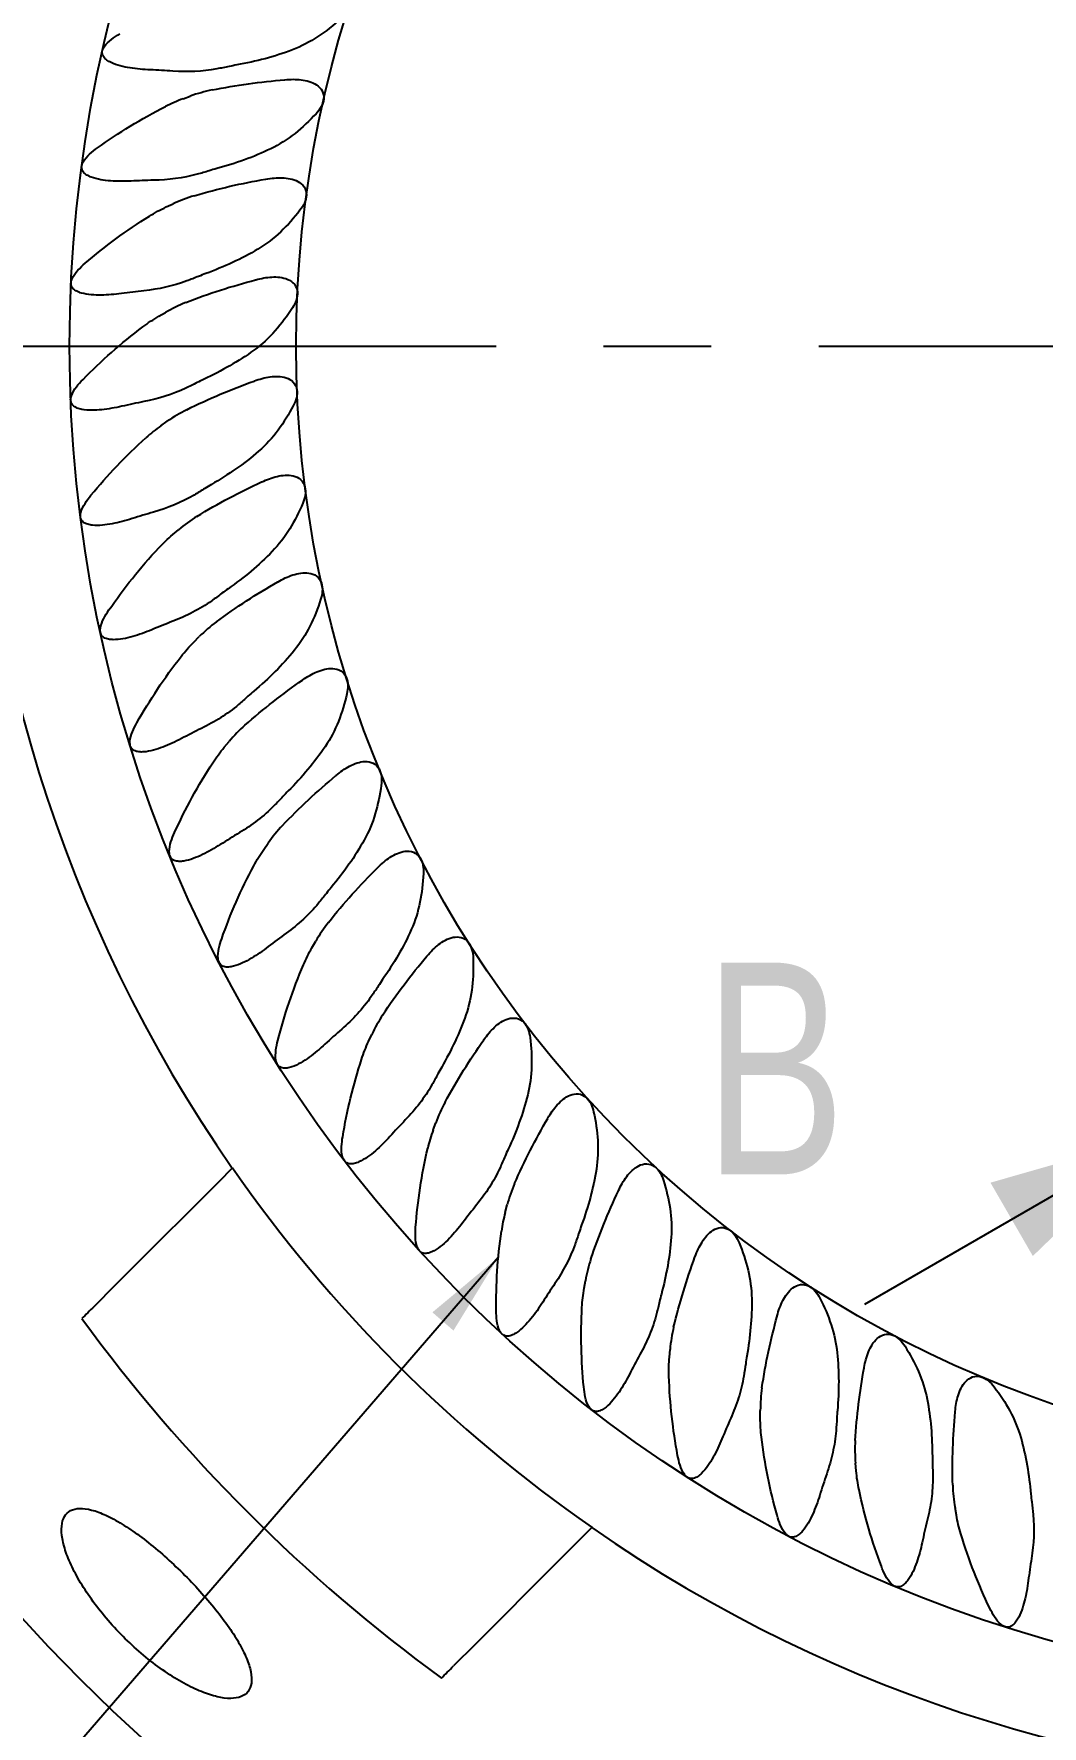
# Model space of a CAD drawing. Header units: millimetres. Extents: x 8 to 3888, y -9869 to 412.
# Drawn here: x 91.34 to 115.14, y 169.19 to 209.13 of the extents above; entities that cross this region are included whole.
import ezdxf

# ---------------------------------------------------------------- set-up
doc = ezdxf.new("R2010")
doc.units = ezdxf.units.MM
doc.linetypes.add('CENTERX2', pattern=[20.32, 12.7, -2.54, 2.54, -2.54])
for name, color, linetype in [('CENTERLINE', 4, 'CENTERX2'), ('DIMENSIONS', 2, 'Continuous'), ('TEXT', 2, 'Continuous')]:
    doc.layers.add(name, color=color, linetype=linetype)
doc.layers.add('OUTLINE', color=7, linetype='Continuous', lineweight=25)
doc.styles.add('SLDTEXTSTYLE0', font='TXT', dxfattribs={"width": 0.75})
doc.dimstyles.new('SLDDIMSTYLE0', dxfattribs={"dimtxt": 3.5, "dimasz": 2, "dimexe": 0, "dimexo": 0.0625, "dimgap": 0.875, "dimtad": 1, "dimdec": 1, "dimrnd": 1e-09, "dimzin": 12, "dimdsep": 46, "dimtxsty": 'SLDTEXTSTYLE0', "dimblk1": 'NONE', "dimsah": 1, "dimcen": 0, "dimadec": 0, "dimazin": 3, "dimtfac": 1, "dimtdec": 1, "dimtmove": 0, "dimatfit": 3, "dimldrblk": 'NONE', "dimfxl": 0, "dimfrac": 2, "dimtolj": 1, "dimtzin": 12, "dimarcsym": 0})
doc.dimstyles.new('SLDDIMSTYLE1', dxfattribs={"dimtxt": 3.5, "dimasz": 2, "dimexe": 0, "dimexo": 0.0625, "dimgap": 0.875, "dimtad": 1, "dimrnd": 1e-09, "dimzin": 12, "dimdsep": 46, "dimtxsty": 'SLDTEXTSTYLE0', "dimsah": 1, "dimcen": 0.09, "dimadec": 0, "dimazin": 3, "dimtfac": 1, "dimtofl": 0, "dimtmove": 0, "dimatfit": 3, "dimfxl": 0, "dimfrac": 2, "dimtolj": 1, "dimtzin": 12, "dimarcsym": 0})
doc.dimstyles.new('SLDDIMSTYLE4', dxfattribs={"dimtxt": 0.18, "dimasz": 2, "dimexe": 0, "dimexo": 0.0625, "dimgap": 0, "dimtad": 0, "dimtih": 1, "dimtoh": 1, "dimdec": 0, "dimrnd": 1e-09, "dimzin": 0, "dimdsep": 46, "dimtxsty": 'Standard', "dimsah": 1, "dimcen": 0.09, "dimadec": 0, "dimazin": 0, "dimtfac": 2, "dimtdec": 0, "dimtofl": 0, "dimtmove": 0, "dimatfit": 3, "dimfxl": 0, "dimfrac": 2, "dimtolj": 1, "dimtzin": 0, "dimarcsym": 0})

# ---------------------------------------------------------------- blocks, each defined once
blk = doc.blocks.new('_D')
at = {"layer": 'DIMENSIONS'}
for q in [(94.388, 286.649), (132.576, 176.843)]:
    blk.add_line((115.247, 226.67), q, dxfattribs=at)
blk.add_solid([(115.247, 226.67), (115.062, 228.723), (114.118, 228.395)], dxfattribs=at)
at = {"layer": 'DIMENSIONS', "char_height": 3.5, "attachment_point": 1, "rotation": 289.1766, "style": 'SLDTEXTSTYLE0'}
for s, insert in [('%%c', (99.169, 286.631)), ('52,8', (100.894, 281.67))]:
    blk.add_mtext(s, dxfattribs=dict(at, insert=insert))
blk = doc.blocks.new('_None')
blk = doc.blocks.new('_D_1')
at = {"layer": 'DIMENSIONS'}
for q in [(77.725, 281.754), (139.774, 174.281)]:
    blk.add_line((108.049, 229.232), q, dxfattribs=at)
blk.add_solid([(108.049, 229.232), (107.482, 231.214), (106.616, 230.714)], dxfattribs=at)
at = {"layer": 'DIMENSIONS', "char_height": 3.5, "attachment_point": 1, "rotation": 300, "style": 'SLDTEXTSTYLE0'}
for s, insert in [('%%c', (82.425, 282.634)), ('63,5', (85.051, 278.086))]:
    blk.add_mtext(s, dxfattribs=dict(at, insert=insert))
blk = doc.blocks.new('_D_3')
at = {"layer": 'DIMENSIONS'}
for p, q in [((47.912, 201.757), (37.912, 201.757)), ((39.912, 148.757), (39.912, 201.757)), ((122.912, 148.757), (37.912, 148.757))]:
    blk.add_line(p, q, dxfattribs=at)
for points in [[(39.912, 201.757), (39.412, 199.757), (40.412, 199.757)], [(39.912, 148.757), (40.412, 150.757), (39.412, 150.757)]]:
    blk.add_solid(points, dxfattribs=at)
at = {"layer": 'DIMENSIONS', "insert": (35.4, 172.67), "char_height": 3.5, "attachment_point": 1, "rotation": 90, "style": 'SLDTEXTSTYLE0'}
blk.add_mtext('53', dxfattribs=at)

msp = doc.modelspace()

# ---------------------------------------------------------------- linework, layer by layer
at = {"layer": 'CENTERLINE'}
msp.add_line((48.91153, 201.75653), (198.91153, 201.75653), dxfattribs=at)
at = {"layer": 'CENTERLINE', "linetype": 'Continuous'}
msp.add_line((110.95813, 179.14866), (117.88633, 183.14866), dxfattribs=at)
at = {"layer": 'CENTERLINE'}
msp.add_solid([(117.88633, 183.14866), (113.92223, 182.01468), (114.92223, 180.28263)], dxfattribs=at)
at = {"layer": 'OUTLINE'}
for p, q in [((94.86478, 207.59604), (95.03568, 207.65824)), ((94.46636, 205.04223), (94.6312, 205.11909)), ((94.29204, 202.46341), (94.44955, 202.55434)), ((94.34315, 199.87921), (94.49213, 199.98353)), ((94.61929, 197.3093), (94.7586, 197.4262)), ((95.11835, 194.77324), (95.24695, 194.90184)), ((95.83655, 192.29032), (95.95346, 192.42964)), ((96.76842, 189.87944), (96.87274, 190.02842)), ((97.90687, 187.55896), (97.9978, 187.71647)), ((99.24322, 185.34653), (99.32008, 185.51136)), ((100.76732, 183.25899), (100.82952, 183.4299)), ((102.46756, 181.31223), (102.51463, 181.4879)), ((104.33099, 179.52106), (104.36258, 179.70017)), ((106.34345, 177.89912), (106.3593, 178.0803)), ((108.48962, 176.45875), (108.48962, 176.64061)), ((110.75315, 175.2109), (110.7373, 175.39208)), ((113.11682, 174.16509), (113.08524, 174.3442))]:
    msp.add_line(p, q, dxfattribs=at)
for radius in [44.5, 31.72583, 26.37716]:
    msp.add_circle((123.91153, 201.75653), radius, dxfattribs=at)
for radius, start, end in [(33.96882, 145.173677, 214.826323), (33.9621, 214.824287, 235.175713), (38.92189, 216.132214, 233.867786), (33.96882, 235.173677, 304.826323)]:
    msp.add_arc((123.91153, 201.75653), radius, start, end, dxfattribs=at)
for points, knots in [([(98.58088, 209.48159), (98.41355, 209.32933), (98.23713, 209.18819), (97.85747, 208.93856), (97.65565, 208.83174), (97.44414, 208.75075)], [0, 0, 0, 0, 0.5, 0.5, 1, 1, 1, 1]), ([(94.09189, 208.27877), (93.92976, 208.28494), (93.76786, 208.29882), (93.53387, 208.33713), (93.4573, 208.35281), (93.30773, 208.39318), (93.23444, 208.41752), (93.12966, 208.46833), (93.09598, 208.48755), (93.03402, 208.53387), (93.00566, 208.56074), (92.9643, 208.6286), (92.95365, 208.67027), (92.96344, 208.75302), (92.98153, 208.79165), (93.04946, 208.89477), (93.10974, 208.94786), (93.23589, 209.04574), (93.30212, 209.08866), (93.37, 209.12895)], [0, 0, 0, 0, 0.25, 0.25, 0.375, 0.375, 0.5, 0.5, 0.5625, 0.5625, 0.625, 0.625, 0.6875, 0.6875, 0.75, 0.75, 0.875, 0.875, 1, 1, 1, 1]), ([(97.26815, 208.0472), (97.39626, 208.05821), (97.52397, 208.05995), (97.77771, 208.02862), (97.90716, 207.99557), (98.06721, 207.88888), (98.11526, 207.8424), (98.1787, 207.72599), (98.19135, 207.65822), (98.17827, 207.52527), (98.15427, 207.46145), (98.08903, 207.34492), (98.04869, 207.29293), (98.00399, 207.24448)], [0, 0, 0, 0, 0.25, 0.25, 0.5, 0.5, 0.625, 0.625, 0.75, 0.75, 0.875, 0.875, 1, 1, 1, 1]), ([(92.84367, 206.43903), (93.09118, 206.61681), (93.34849, 206.78771), (93.88473, 207.11408), (94.16548, 207.27035), (94.44987, 207.41536)], [0, 0, 0, 0, 0.5, 0.5, 1, 1, 1, 1]), ([(93.63691, 205.655), (93.47483, 205.64701), (93.31238, 205.64672), (93.07586, 205.66451), (92.99816, 205.67346), (92.84547, 205.7007), (92.76988, 205.71873), (92.66148, 205.76013), (92.62624, 205.77638), (92.56081, 205.81696), (92.53038, 205.84108), (92.48316, 205.90513), (92.4689, 205.94562), (92.47139, 206.02901), (92.48605, 206.06908), (92.54465, 206.17764), (92.60004, 206.2358), (92.71728, 206.34442), (92.77954, 206.39297), (92.84367, 206.43903)], [0, 0, 0, 0, 0.25, 0.25, 0.375, 0.375, 0.5, 0.5, 0.5625, 0.5625, 0.625, 0.625, 0.6875, 0.6875, 0.75, 0.75, 0.875, 0.875, 1, 1, 1, 1]), ([(96.82127, 205.70114), (96.94794, 205.72327), (97.075, 205.73614), (97.33051, 205.72704), (97.46234, 205.7054), (97.63109, 205.61306), (97.68301, 205.57094), (97.75635, 205.46051), (97.77486, 205.3941), (97.77341, 205.26052), (97.75506, 205.19485), (97.70023, 205.07307), (97.66458, 205.01776), (97.62427, 204.96561)], [0, 0, 0, 0, 0.25, 0.25, 0.5, 0.5, 0.625, 0.625, 0.75, 0.75, 0.875, 0.875, 1, 1, 1, 1]), ([(97.62427, 204.96561), (97.48564, 204.78624), (97.33431, 204.61445), (97.00366, 204.30316), (96.82572, 204.16483), (96.6317, 204.04848)], [0, 0, 0, 0, 0.5, 0.5, 1, 1, 1, 1]), ([(92.55379, 203.71347), (92.78466, 203.91197), (93.02609, 204.10467), (93.53241, 204.47694), (93.79851, 204.65708), (94.06878, 204.82608)], [0, 0, 0, 0, 0.5, 0.5, 1, 1, 1, 1]), ([(93.41234, 203.00156), (93.2513, 202.97944), (93.08933, 202.96499), (92.85176, 202.96214), (92.77341, 202.96432), (92.61852, 202.97828), (92.54123, 202.98983), (92.4299, 203.02181), (92.39338, 203.03502), (92.32485, 203.06997), (92.29209, 203.09192), (92.24037, 203.15162), (92.22302, 203.1911), (92.21892, 203.27376), (92.23018, 203.315), (92.27928, 203.42779), (92.32991, 203.49109), (92.43639, 203.6084), (92.49397, 203.66203), (92.55379, 203.71347)], [0, 0, 0, 0, 0.25, 0.25, 0.375, 0.375, 0.5, 0.5, 0.5625, 0.5625, 0.625, 0.625, 0.6875, 0.6875, 0.75, 0.75, 0.875, 0.875, 1, 1, 1, 1]), ([(96.58056, 203.32506), (96.70482, 203.35815), (96.83028, 203.38204), (97.0856, 203.39524), (97.21882, 203.38518), (97.39498, 203.30789), (97.45037, 203.27046), (97.53305, 203.16684), (97.55728, 203.1023), (97.56748, 202.9691), (97.55493, 202.90208), (97.51092, 202.77599), (97.48022, 202.71778), (97.44461, 202.66231)], [0, 0, 0, 0, 0.25, 0.25, 0.5, 0.5, 0.625, 0.625, 0.75, 0.75, 0.875, 0.875, 1, 1, 1, 1]), ([(97.44461, 202.66231), (97.32308, 202.473), (97.1898, 202.2916), (96.88816, 201.95232), (96.71977, 201.79562), (96.53575, 201.66217)], [0, 0, 0, 0, 0.5, 0.5, 1, 1, 1, 1]), ([(92.50255, 200.97301), (92.71514, 201.19077), (92.9389, 201.40385), (93.4114, 201.8193), (93.66065, 202.02178), (93.91481, 202.21343)], [0, 0, 0, 0, 0.5, 0.5, 1, 1, 1, 1]), ([(93.41989, 200.33864), (93.26118, 200.30252), (93.10097, 200.27399), (92.86423, 200.25047), (92.78584, 200.24582), (92.62994, 200.24631), (92.55171, 200.25118), (92.43821, 200.27348), (92.4007, 200.28354), (92.32948, 200.31257), (92.29494, 200.33176), (92.23855, 200.38705), (92.21812, 200.42506), (92.20739, 200.50717), (92.21527, 200.54928), (92.25433, 200.66481), (92.29926, 200.73246), (92.39467, 200.85797), (92.44732, 200.91644), (92.50255, 200.97301)], [0, 0, 0, 0, 0.25, 0.25, 0.375, 0.375, 0.5, 0.5, 0.5625, 0.5625, 0.625, 0.625, 0.6875, 0.6875, 0.75, 0.75, 0.875, 0.875, 1, 1, 1, 1]), ([(96.54786, 200.93704), (96.66876, 200.98083), (96.79166, 201.01556), (97.04486, 201.05097), (97.17845, 201.05256), (97.36067, 200.99092), (97.41911, 200.95846), (97.51052, 200.86244), (97.54027, 200.80025), (97.56205, 200.66845), (97.55538, 200.60059), (97.52253, 200.47114), (97.49702, 200.41048), (97.46638, 200.35212)], [0, 0, 0, 0, 0.25, 0.25, 0.5, 0.5, 0.625, 0.625, 0.75, 0.75, 0.875, 0.875, 1, 1, 1, 1]), ([(97.46638, 200.35212), (97.36195, 200.15321), (97.24512, 199.96104), (96.97429, 199.59676), (96.81999, 199.42569), (96.64815, 199.27657)], [0, 0, 0, 0, 0.5, 0.5, 1, 1, 1, 1]), ([(92.69036, 198.23852), (92.88311, 198.47392), (93.08751, 198.70578), (93.52253, 199.16134), (93.75292, 199.38448), (93.98914, 199.5973)], [0, 0, 0, 0, 0.5, 0.5, 1, 1, 1, 1]), ([(96.72341, 198.55526), (96.84003, 198.60942), (96.95944, 198.65473), (97.20859, 198.71207), (97.34153, 198.72529), (97.52843, 198.67977), (97.58948, 198.65253), (97.6889, 198.56484), (97.72397, 198.50549), (97.75715, 198.37608), (97.75642, 198.3079), (97.73498, 198.17608), (97.71485, 198.11343), (97.68942, 198.05262)], [0, 0, 0, 0, 0.25, 0.25, 0.5, 0.5, 0.625, 0.625, 0.75, 0.75, 0.875, 0.875, 1, 1, 1, 1]), ([(93.6595, 197.68651), (93.50461, 197.63672), (93.34765, 197.59438), (93.11412, 197.55033), (93.03652, 197.53886), (92.88132, 197.52572), (92.80296, 197.52374), (92.68829, 197.53589), (92.65044, 197.54245), (92.57637, 197.56513), (92.54021, 197.58123), (92.4794, 197.63073), (92.45524, 197.66686), (92.43694, 197.74756), (92.44092, 197.79023), (92.46969, 197.90954), (92.50858, 197.98079), (92.59298, 198.11464), (92.64036, 198.17745), (92.69036, 198.23852)], [0, 0, 0, 0, 0.25, 0.25, 0.375, 0.375, 0.5, 0.5, 0.5625, 0.5625, 0.625, 0.625, 0.6875, 0.6875, 0.75, 0.75, 0.875, 0.875, 1, 1, 1, 1]), ([(97.68942, 198.05262), (97.60192, 197.84344), (97.49974, 197.63754), (97.26137, 197.25211), (97.12544, 197.07256), (96.96804, 196.90985)], [0, 0, 0, 0, 0.5, 0.5, 1, 1, 1, 1]), ([(93.11578, 195.5308), (93.28723, 195.78203), (93.4707, 196.03091), (93.86475, 196.52313), (94.07449, 196.76509), (94.29119, 196.99761)], [0, 0, 0, 0, 0.5, 0.5, 1, 1, 1, 1]), ([(95.65049, 195.25074), (95.88271, 195.42424), (96.12101, 195.58812), (96.60589, 195.90176), (96.85328, 196.0519), (97.09896, 196.19385)], [0, 0, 0, 0, 0.5, 0.5, 1, 1, 1, 1]), ([(97.10588, 196.19784), (97.21733, 196.26196), (97.33234, 196.31751), (97.57555, 196.39634), (97.70683, 196.4211), (97.89698, 196.39204), (97.96017, 196.37022), (98.06686, 196.29154), (98.10697, 196.23546), (98.1513, 196.10944), (98.15652, 196.04145), (98.14664, 195.90827), (98.13206, 195.8441), (98.11202, 195.78131)], [0, 0, 0, 0, 0.25, 0.25, 0.5, 0.5, 0.625, 0.625, 0.75, 0.75, 0.875, 0.875, 1, 1, 1, 1]), ([(98.11202, 195.78131), (98.04295, 195.56488), (97.95889, 195.35052), (97.75533, 194.94652), (97.63569, 194.75593), (97.49298, 194.58001)], [0, 0, 0, 0, 0.5, 0.5, 1, 1, 1, 1]), ([(94.12934, 195.06536), (93.9797, 195.0024), (93.82746, 194.94668), (93.59919, 194.88249), (93.52303, 194.86429), (93.36978, 194.83758), (93.29201, 194.82875), (93.17766, 194.83051), (93.13982, 194.83356), (93.06479, 194.84892), (93.02706, 194.86123), (92.96023, 194.90516), (92.93301, 194.93781), (92.90622, 195.01737), (92.90626, 195.06018), (92.92381, 195.18153), (92.95628, 195.25625), (93.02871, 195.39748), (93.07105, 195.46526), (93.11578, 195.5308)], [0, 0, 0, 0, 0.25, 0.25, 0.375, 0.375, 0.5, 0.5, 0.5625, 0.5625, 0.625, 0.625, 0.6875, 0.6875, 0.75, 0.75, 0.875, 0.875, 1, 1, 1, 1]), ([(93.77558, 192.87047), (93.92446, 193.13564), (94.08558, 193.39966), (94.4356, 193.92486), (94.62312, 194.18368), (94.81867, 194.43414)], [0, 0, 0, 0, 0.5, 0.5, 1, 1, 1, 1]), ([(97.69235, 193.88272), (97.7978, 193.95631), (97.90752, 194.02167), (98.14294, 194.12141), (98.27156, 194.15752), (98.46352, 194.14514), (98.52837, 194.12891), (98.64152, 194.05982), (98.68636, 194.00746), (98.7415, 193.88578), (98.75263, 193.8185), (98.75439, 193.68497), (98.74546, 193.61977), (98.73097, 193.55547)], [0, 0, 0, 0, 0.25, 0.25, 0.5, 0.5, 0.625, 0.625, 0.75, 0.75, 0.875, 0.875, 1, 1, 1, 1]), ([(96.32505, 192.81238), (96.54116, 193.00537), (96.76425, 193.18939), (97.22014, 193.54425), (97.4535, 193.71537), (97.68581, 193.87814)], [0, 0, 0, 0, 0.5, 0.5, 1, 1, 1, 1]), ([(98.73097, 193.55547), (98.68091, 193.33333), (98.61578, 193.11246), (98.44842, 192.69288), (98.34593, 192.49265), (98.21899, 192.30479)], [0, 0, 0, 0, 0.5, 0.5, 1, 1, 1, 1]), ([(94.82585, 192.49514), (94.6819, 192.41918), (94.53485, 192.35031), (94.31254, 192.26637), (94.23805, 192.24156), (94.08717, 192.2016), (94.01053, 192.18612), (93.89608, 192.17817), (93.8579, 192.17801), (93.78092, 192.18737), (93.74272, 192.19672), (93.67343, 192.23512), (93.64367, 192.26605), (93.61126, 192.34269), (93.60778, 192.38511), (93.61529, 192.50802), (93.64088, 192.58393), (93.70116, 192.73159), (93.737, 192.80176), (93.77558, 192.87047)], [0, 0, 0, 0, 0.25, 0.25, 0.375, 0.375, 0.5, 0.5, 0.5625, 0.5625, 0.625, 0.625, 0.6875, 0.6875, 0.75, 0.75, 0.875, 0.875, 1, 1, 1, 1]), ([(94.66473, 190.27776), (94.78992, 190.55487), (94.92746, 190.83204), (95.2307, 191.3863), (95.39463, 191.65991), (95.56757, 191.92639)], [0, 0, 0, 0, 0.5, 0.5, 1, 1, 1, 1]), ([(98.47837, 191.62753), (98.577, 191.71003), (98.68061, 191.78471), (98.90644, 191.90458), (99.03143, 191.95176), (99.22374, 191.95616), (99.28976, 191.94565), (99.40849, 191.88668), (99.45772, 191.83843), (99.52326, 191.72202), (99.54021, 191.65597), (99.55361, 191.52309), (99.55039, 191.45737), (99.54156, 191.39204)], [0, 0, 0, 0, 0.25, 0.25, 0.5, 0.5, 0.625, 0.625, 0.75, 0.75, 0.875, 0.875, 1, 1, 1, 1]), ([(97.20956, 190.4421), (97.40792, 190.65307), (97.61411, 190.85584), (98.03758, 191.2493), (98.25508, 191.44006), (98.47225, 191.6224)], [0, 0, 0, 0, 0.5, 0.5, 1, 1, 1, 1]), ([(99.54156, 191.39204), (99.51096, 191.16577), (99.46535, 190.94045), (99.33535, 190.50837), (99.25076, 190.29997), (99.14053, 190.10151)], [0, 0, 0, 0, 0.5, 0.5, 1, 1, 1, 1]), ([(95.74371, 189.99539), (95.60689, 189.90715), (95.46765, 189.82634), (95.25171, 189.72248), (95.17908, 189.69106), (95.03174, 189.63806), (94.95675, 189.61605), (94.843, 189.59837), (94.80447, 189.595), (94.7274, 189.59802), (94.68854, 189.6043), (94.61696, 189.63695), (94.58472, 189.66574), (94.54662, 189.73929), (94.53967, 189.78153), (94.53691, 189.90337), (94.55599, 189.98228), (94.6027, 190.13278), (94.63218, 190.20571), (94.66473, 190.27776)], [0, 0, 0, 0, 0.25, 0.25, 0.375, 0.375, 0.5, 0.5, 0.5625, 0.5625, 0.625, 0.625, 0.6875, 0.6875, 0.75, 0.75, 0.875, 0.875, 1, 1, 1, 1]), ([(99.45796, 189.44943), (99.54902, 189.54021), (99.64572, 189.62363), (99.86024, 189.76273), (99.98064, 189.82063), (100.17184, 189.84177), (100.23852, 189.83705), (100.36194, 189.78866), (100.4152, 189.74488), (100.49063, 189.63462), (100.51327, 189.5703), (100.5382, 189.4391), (100.54072, 189.37334), (100.53762, 189.3075)], [0, 0, 0, 0, 0.25, 0.25, 0.5, 0.5, 0.625, 0.625, 0.75, 0.75, 0.875, 0.875, 1, 1, 1, 1]), ([(95.77646, 187.77242), (95.87702, 188.05938), (95.98993, 188.34761), (96.24398, 188.92676), (96.38315, 189.21298), (96.53218, 189.49346)], [0, 0, 0, 0, 0.5, 0.5, 1, 1, 1, 1]), ([(98.29729, 188.15792), (98.47658, 188.38547), (98.66432, 188.60544), (99.05171, 189.03412), (99.25181, 189.24316), (99.4523, 189.44379)], [0, 0, 0, 0, 0.5, 0.5, 1, 1, 1, 1]), ([(96.87595, 187.58516), (96.74745, 187.48541), (96.61603, 187.39296), (96.34221, 187.23034), (96.20045, 187.15759), (96.01527, 187.11155), (95.97778, 187.10479), (95.90062, 187.10063), (95.86112, 187.10319), (95.7862, 187.12898), (95.7516, 187.15417), (95.70628, 187.2241), (95.6955, 187.26527), (95.68155, 187.38743), (95.69355, 187.46672), (95.72724, 187.62255), (95.7504, 187.69804), (95.77646, 187.77242)], [0, 0, 0, 0, 0.25, 0.25, 0.5, 0.5, 0.5625, 0.5625, 0.625, 0.625, 0.6875, 0.6875, 0.75, 0.75, 0.875, 0.875, 1, 1, 1, 1]), ([(100.62364, 187.365), (100.70645, 187.46337), (100.79551, 187.5549), (100.9971, 187.71217), (101.11199, 187.78033), (101.30062, 187.81806), (101.36746, 187.81917), (101.49463, 187.78172), (101.55149, 187.74274), (101.63625, 187.63948), (101.66441, 187.57738), (101.70068, 187.44885), (101.70892, 187.38357), (101.71157, 187.3177)], [0, 0, 0, 0, 0.25, 0.25, 0.5, 0.5, 0.625, 0.625, 0.75, 0.75, 0.875, 0.875, 1, 1, 1, 1]), ([(99.57996, 185.97724), (99.73884, 186.21971), (99.90671, 186.45521), (100.25507, 186.91576), (100.43619, 187.14146), (100.6185, 187.35888)], [0, 0, 0, 0, 0.5, 0.5, 1, 1, 1, 1]), ([(97.10232, 185.3735), (97.17749, 185.66814), (97.26488, 185.96527), (97.46773, 186.56498), (97.58117, 186.8615), (97.70516, 187.15386)], [0, 0, 0, 0, 0.5, 0.5, 1, 1, 1, 1]), ([(101.71157, 187.3177), (101.72074, 187.08944), (101.71511, 186.86296), (101.66252, 186.41491), (101.61475, 186.19149), (101.54073, 185.97713)], [0, 0, 0, 0, 0.5, 0.5, 1, 1, 1, 1]), ([(101.96657, 185.39009), (102.04048, 185.4953), (102.12123, 185.59425), (102.30834, 185.76848), (102.41686, 185.84641), (102.60148, 185.90043), (102.66797, 185.90736), (102.79792, 185.88114), (102.85796, 185.84727), (102.9514, 185.75179), (102.98486, 185.69237), (103.03219, 185.5675), (103.04609, 185.50317), (103.05447, 185.43779)], [0, 0, 0, 0, 0.25, 0.25, 0.5, 0.5, 0.625, 0.625, 0.75, 0.75, 0.875, 0.875, 1, 1, 1, 1]), ([(98.21394, 185.28278), (98.09425, 185.17186), (97.97114, 185.06815), (97.71245, 184.88234), (97.57737, 184.79728), (97.39581, 184.73537), (97.35841, 184.72536), (97.282, 184.71496), (97.2427, 184.71438), (97.16634, 184.7342), (97.12978, 184.75687), (97.07942, 184.82286), (97.06532, 184.86316), (97.04148, 184.98254), (97.04654, 185.0635), (97.06638, 185.21975), (97.08275, 185.29678), (97.10232, 185.3735)], [0, 0, 0, 0, 0.25, 0.25, 0.5, 0.5, 0.5625, 0.5625, 0.625, 0.625, 0.6875, 0.6875, 0.75, 0.75, 0.875, 0.875, 1, 1, 1, 1]), ([(101.0478, 183.91665), (101.18504, 184.17222), (101.33177, 184.42147), (101.63853, 184.91042), (101.79925, 185.15098), (101.96198, 185.38354)], [0, 0, 0, 0, 0.5, 0.5, 1, 1, 1, 1]), ([(103.05447, 185.43779), (103.08345, 185.21163), (103.09762, 184.98571), (103.08434, 184.53447), (103.05615, 184.30734), (103.00113, 184.08744)], [0, 0, 0, 0, 0.5, 0.5, 1, 1, 1, 1]), ([(98.63221, 183.09926), (98.68142, 183.39937), (98.74266, 183.70334), (98.89257, 184.31873), (98.97957, 184.62338), (99.07759, 184.92539)], [0, 0, 0, 0, 0.5, 0.5, 1, 1, 1, 1]), ([(103.4765, 183.53974), (103.54097, 183.65099), (103.61279, 183.7566), (103.784, 183.94648), (103.88531, 184.03357), (104.06452, 184.10348), (104.13015, 184.11618), (104.26189, 184.10138), (104.32466, 184.07287), (104.42606, 183.98589), (104.46458, 183.92962), (104.52261, 183.80935), (104.54207, 183.74648), (104.55611, 183.68208)], [0, 0, 0, 0, 0.25, 0.25, 0.5, 0.5, 0.625, 0.625, 0.75, 0.75, 0.875, 0.875, 1, 1, 1, 1]), ([(102.68965, 181.99183), (102.80417, 182.25857), (102.92866, 182.5197), (103.19154, 183.03333), (103.33062, 183.28688), (103.4725, 183.53282)], [0, 0, 0, 0, 0.5, 0.5, 1, 1, 1, 1]), ([(104.55611, 183.68208), (104.60478, 183.45888), (104.63856, 183.23487), (104.66458, 182.78449), (104.65633, 182.55617), (104.62066, 182.33221)], [0, 0, 0, 0, 0.5, 0.5, 1, 1, 1, 1]), ([(99.74751, 183.10578), (99.6377, 182.98459), (99.52402, 182.87052), (99.28292, 182.66324), (99.15659, 182.56703), (98.9799, 182.48901), (98.9435, 182.47582), (98.86848, 182.45888), (98.82942, 182.45488), (98.75155, 182.46803), (98.71313, 182.48755), (98.65744, 182.54871), (98.63987, 182.58743), (98.60544, 182.70545), (98.60364, 182.78543), (98.60986, 182.94385), (98.6195, 183.02174), (98.63221, 183.09926)], [0, 0, 0, 0, 0.25, 0.25, 0.5, 0.5, 0.5625, 0.5625, 0.625, 0.625, 0.6875, 0.6875, 0.75, 0.75, 0.875, 0.875, 1, 1, 1, 1]), ([(100.3545, 180.96702), (100.37736, 181.27033), (100.41199, 181.57926), (100.50763, 182.20475), (100.5677, 182.51565), (100.63902, 182.82502)], [0, 0, 0, 0, 0.5, 0.5, 1, 1, 1, 1]), ([(105.14196, 181.82803), (105.19648, 181.94448), (105.25883, 182.05594), (105.41284, 182.26002), (105.50617, 182.35561), (105.67861, 182.44087), (105.74288, 182.45924), (105.87541, 182.45598), (105.94043, 182.43305), (106.04902, 182.35524), (106.0923, 182.30255), (106.1606, 182.18778), (106.18545, 182.12685), (106.20505, 182.06392)], [0, 0, 0, 0, 0.25, 0.25, 0.5, 0.5, 0.625, 0.625, 0.75, 0.75, 0.875, 0.875, 1, 1, 1, 1]), ([(104.49302, 180.21743), (104.58391, 180.49333), (104.68519, 180.76436), (104.90226, 181.29879), (105.01864, 181.56335), (105.13858, 181.82079)], [0, 0, 0, 0, 0.5, 0.5, 1, 1, 1, 1]), ([(106.20505, 182.06392), (106.27198, 181.84907), (106.32527, 181.63033), (106.39127, 181.18119), (106.40306, 180.95153), (106.38701, 180.72482)], [0, 0, 0, 0, 0.5, 0.5, 1, 1, 1, 1]), ([(101.46498, 181.07072), (101.36673, 180.94117), (101.2628, 180.81686), (101.04137, 180.59), (100.92402, 180.48329), (100.75565, 180.39019), (100.72049, 180.37375), (100.64767, 180.35014), (100.60889, 180.34245), (100.52988, 180.34818), (100.48967, 180.36394), (100.42838, 180.41966), (100.40713, 180.45705), (100.36237, 180.57131), (100.35336, 180.65224), (100.34579, 180.81004), (100.34858, 180.88851), (100.3545, 180.96702)], [0, 0, 0, 0, 0.25, 0.25, 0.5, 0.5, 0.5625, 0.5625, 0.625, 0.625, 0.6875, 0.6875, 0.75, 0.75, 0.875, 0.875, 1, 1, 1, 1]), ([(106.95027, 180.26799), (106.99444, 180.38875), (107.04683, 180.50522), (107.18246, 180.72195), (107.26711, 180.8253), (107.43146, 180.92527), (107.49389, 180.94917), (107.6262, 180.95747), (107.69296, 180.9403), (107.80793, 180.87225), (107.85563, 180.82353), (107.93367, 180.71515), (107.96375, 180.65662), (107.98876, 180.59564)], [0, 0, 0, 0, 0.25, 0.25, 0.5, 0.5, 0.625, 0.625, 0.75, 0.75, 0.875, 0.875, 1, 1, 1, 1]), ([(102.25606, 178.993), (102.25241, 179.29722), (102.26002, 179.60873), (102.30076, 180.23956), (102.33349, 180.55435), (102.37757, 180.86872)], [0, 0, 0, 0, 0.5, 0.5, 1, 1, 1, 1]), ([(107.98876, 180.59564), (108.07479, 180.38589), (108.14689, 180.17201), (108.25116, 179.7323), (108.28296, 179.50465), (108.28673, 179.27749)], [0, 0, 0, 0, 0.5, 0.5, 1, 1, 1, 1]), ([(106.44416, 178.60696), (106.51072, 178.88993), (106.58802, 179.16881), (106.75765, 179.71999), (106.85046, 179.99349), (106.94753, 180.26048)], [0, 0, 0, 0, 0.5, 0.5, 1, 1, 1, 1]), ([(108.88766, 178.87149), (108.92112, 178.99558), (108.96314, 179.11612), (109.07928, 179.34375), (109.15454, 179.45405), (109.3094, 179.56801), (109.36945, 179.59731), (109.50041, 179.61727), (109.56843, 179.6061), (109.6889, 179.54855), (109.74068, 179.50427), (109.82799, 179.40318), (109.86323, 179.34732), (109.89364, 179.2884)], [0, 0, 0, 0, 0.25, 0.25, 0.5, 0.5, 0.625, 0.625, 0.75, 0.75, 0.875, 0.875, 1, 1, 1, 1]), ([(103.35329, 179.19309), (103.26728, 179.0564), (103.17426, 178.92296), (103.02401, 178.73933), (102.97197, 178.6806), (102.86132, 178.57042), (102.80276, 178.51869), (102.70788, 178.45451), (102.67499, 178.43524), (102.60398, 178.40468), (102.56585, 178.39335), (102.48652, 178.39149), (102.44488, 178.40322), (102.3783, 178.45303), (102.35385, 178.48806), (102.29847, 178.59867), (102.28269, 178.67748), (102.26107, 178.83532), (102.25701, 178.91408), (102.25606, 178.993)], [0, 0, 0, 0, 0.25, 0.25, 0.375, 0.375, 0.5, 0.5, 0.5625, 0.5625, 0.625, 0.625, 0.6875, 0.6875, 0.75, 0.75, 0.875, 0.875, 1, 1, 1, 1]), ([(104.32244, 177.19222), (104.29228, 177.49506), (104.27269, 177.80673), (104.25833, 178.43813), (104.26349, 178.75441), (104.28001, 179.0714)], [0, 0, 0, 0, 0.5, 0.5, 1, 1, 1, 1]), ([(106.04004, 178.91751), (105.99606, 178.74928), (105.93964, 178.58281), (105.80775, 178.2624), (105.73203, 178.10717), (105.64815, 177.95609)], [0, 0, 0, 0, 0.5, 0.5, 1, 1, 1, 1]), ([(108.52825, 177.17267), (108.56992, 177.46057), (108.62264, 177.74519), (108.74357, 178.30894), (108.81213, 178.58926), (108.88559, 178.86377)], [0, 0, 0, 0, 0.5, 0.5, 1, 1, 1, 1]), ([(110.9394, 177.64915), (110.96192, 177.77575), (110.99329, 177.89955), (111.08923, 178.13654), (111.15465, 178.25302), (111.29914, 178.38001), (111.35647, 178.41439), (111.48533, 178.44554), (111.55406, 178.44022), (111.6791, 178.39317), (111.73453, 178.35347), (111.83021, 178.26029), (111.86999, 178.20787), (111.90521, 178.15216)], [0, 0, 0, 0, 0.25, 0.25, 0.5, 0.5, 0.625, 0.625, 0.75, 0.75, 0.875, 0.875, 1, 1, 1, 1]), ([(111.90521, 178.15216), (112.02674, 177.95992), (112.13505, 177.76137), (112.31403, 177.34618), (112.38452, 177.12817), (112.42755, 176.90577)], [0, 0, 0, 0, 0.5, 0.5, 1, 1, 1, 1]), ([(105.39805, 177.48718), (105.32451, 177.34396), (105.24381, 177.20332), (105.10948, 177.0063), (105.06265, 176.94317), (104.96226, 176.82406), (104.90843, 176.76731), (104.81858, 176.69448), (104.78723, 176.67234), (104.71892, 176.63586), (104.68182, 176.6215), (104.6038, 176.61321), (104.56132, 176.62137), (104.49081, 176.66542), (104.46355, 176.69815), (104.39898, 176.80339), (104.37643, 176.88033), (104.34115, 177.03574), (104.33025, 177.11378), (104.32244, 177.19222)], [0, 0, 0, 0, 0.25, 0.25, 0.375, 0.375, 0.5, 0.5, 0.5625, 0.5625, 0.625, 0.625, 0.6875, 0.6875, 0.75, 0.75, 0.875, 0.875, 1, 1, 1, 1]), ([(106.5379, 175.5784), (106.48145, 175.87749), (106.43528, 176.18286), (106.36604, 176.80747), (106.34309, 177.12782), (106.33185, 177.44672)], [0, 0, 0, 0, 0.5, 0.5, 1, 1, 1, 1]), ([(108.09859, 177.44681), (108.06942, 177.27525), (108.02774, 177.10458), (107.9243, 176.77399), (107.86241, 176.61275), (107.79199, 176.4549)], [0, 0, 0, 0, 0.5, 0.5, 1, 1, 1, 1]), ([(110.72941, 175.92548), (110.74582, 176.2158), (110.77353, 176.50391), (110.84487, 177.07611), (110.88876, 177.36146), (110.938, 177.64128)], [0, 0, 0, 0, 0.5, 0.5, 1, 1, 1, 1]), ([(113.08986, 176.61029), (113.10126, 176.73837), (113.12172, 176.86444), (113.19664, 177.10888), (113.25166, 177.23062), (113.38453, 177.36972), (113.43865, 177.40897), (113.5643, 177.45123), (113.63324, 177.45192), (113.76189, 177.41595), (113.82058, 177.38123), (113.92401, 177.29675), (113.96821, 177.24799), (114.00816, 177.19556)], [0, 0, 0, 0, 0.25, 0.25, 0.5, 0.5, 0.625, 0.625, 0.75, 0.75, 0.875, 0.875, 1, 1, 1, 1]), ([(114.00816, 177.19556), (114.14546, 177.01533), (114.27048, 176.82742), (114.48515, 176.4294), (114.57474, 176.21776), (114.63714, 175.99944)], [0, 0, 0, 0, 0.5, 0.5, 1, 1, 1, 1]), ([(113.0309, 174.87488), (113.02195, 175.16542), (113.02444, 175.45481), (113.04563, 176.03111), (113.06449, 176.31932), (113.08915, 176.60233)], [0, 0, 0, 0, 0.5, 0.5, 1, 1, 1, 1]), ([(110.2775, 176.16113), (110.26339, 175.9877), (110.23674, 175.81403), (110.16251, 175.47567), (110.1149, 175.30965), (110.05852, 175.14627)], [0, 0, 0, 0, 0.5, 0.5, 1, 1, 1, 1]), ([(107.58371, 175.96598), (107.52293, 175.81689), (107.45591, 175.67204), (107.33956, 175.46413), (107.29787, 175.39614), (107.20794, 175.26811), (107.15987, 175.2075), (107.07651, 175.12664), (107.04698, 175.10161), (106.98268, 175.05944), (106.94729, 175.04169), (106.86914, 175.02601), (106.82663, 175.03028), (106.75243, 175.06756), (106.72192, 175.09813), (106.64877, 175.19646), (106.6189, 175.27242), (106.57045, 175.42321), (106.55265, 175.50027), (106.5379, 175.5784)], [0, 0, 0, 0, 0.25, 0.25, 0.375, 0.375, 0.5, 0.5, 0.5625, 0.5625, 0.625, 0.625, 0.6875, 0.6875, 0.75, 0.75, 0.875, 0.875, 1, 1, 1, 1]), ([(112.56017, 175.07024), (112.56123, 174.89589), (112.5498, 174.72086), (112.50538, 174.3775), (112.47243, 174.20794), (112.43047, 174.04017)], [0, 0, 0, 0, 0.5, 0.5, 1, 1, 1, 1]), ([(109.89364, 174.64105), (109.84535, 174.48486), (109.79066, 174.33392), (109.69323, 174.11796), (109.65817, 174.04773), (109.57958, 173.91223), (109.53627, 173.84678), (109.46014, 173.75926), (109.43278, 173.73179), (109.37214, 173.68443), (109.33843, 173.66395), (109.26184, 173.64221), (109.21937, 173.64316), (109.14204, 173.67476), (109.10968, 173.70243), (109.02892, 173.79382), (108.99276, 173.86645), (108.93157, 174.01199), (108.90706, 174.08737), (108.88559, 174.1638)], [0, 0, 0, 0, 0.25, 0.25, 0.375, 0.375, 0.5, 0.5, 0.5625, 0.5625, 0.625, 0.625, 0.6875, 0.6875, 0.75, 0.75, 0.875, 0.875, 1, 1, 1, 1]), ([(94.55066, 170.40075), (94.70047, 170.30321), (94.84593, 170.21841), (95.1281, 170.0728), (95.26621, 170.01153), (95.52484, 169.91689), (95.64508, 169.88334), (95.8671, 169.84309), (95.96921, 169.8367), (96.14551, 169.85156), (96.22098, 169.87243), (96.34576, 169.94147), (96.39388, 169.98936), (96.45986, 170.10863), (96.47825, 170.18086), (96.48429, 170.34824), (96.47211, 170.44172), (96.41851, 170.64805), (96.37634, 170.76229), (96.26552, 171.0027), (96.19706, 171.12919), (96.03438, 171.39535), (95.93998, 171.53492), (95.73375, 171.81578), (95.62106, 171.95855), (95.37615, 172.24935), (95.24759, 172.39301), (94.98022, 172.67575), (94.83966, 172.81651), (94.55518, 173.08609), (94.41215, 173.21425), (94.12432, 173.4573), (93.97856, 173.57275), (93.69708, 173.77999), (93.55994, 173.87311), (93.29246, 174.03739), (93.164, 174.10725), (92.92398, 174.21862), (92.81062, 174.26104), (92.60158, 174.31633), (92.50788, 174.32883), (92.34117, 174.32404), (92.2676, 174.30625), (92.14693, 174.24108), (92.09925, 174.19405), (92.02931, 174.07104), (92.00744, 173.99467), (91.99163, 173.81941), (91.9972, 173.71991), (92.03665, 173.49666), (92.07005, 173.37597), (92.16312, 173.1195), (92.22363, 172.98192), (92.36932, 172.69814), (92.45369, 172.55307), (92.6456, 172.25704), (92.75425, 172.10491), (92.9866, 171.8076), (93.11105, 171.66105), (93.37702, 171.37242), (93.51723, 171.23201), (93.94591, 170.83528), (94.25104, 170.59583), (94.55066, 170.40075)], [0, 0, 0, 0, 0.03125, 0.03125, 0.0625, 0.0625, 0.09375, 0.09375, 0.125, 0.125, 0.15625, 0.15625, 0.1875, 0.1875, 0.21875, 0.21875, 0.25, 0.25, 0.28125, 0.28125, 0.3125, 0.3125, 0.34375, 0.34375, 0.375, 0.375, 0.40625, 0.40625, 0.4375, 0.4375, 0.46875, 0.46875, 0.5, 0.5, 0.53125, 0.53125, 0.5625, 0.5625, 0.59375, 0.59375, 0.625, 0.625, 0.65625, 0.65625, 0.6875, 0.6875, 0.71875, 0.71875, 0.75, 0.75, 0.78125, 0.78125, 0.8125, 0.8125, 0.84375, 0.84375, 0.875, 0.875, 0.90625, 0.90625, 0.9375, 0.9375, 1, 1, 1, 1]), ([(112.31025, 173.5225), (112.27601, 173.36384), (112.23423, 173.20674), (112.15563, 172.98243), (112.12678, 172.90949), (112.06062, 172.76858), (112.02322, 172.69976), (111.95535, 172.60642), (111.93075, 172.5769), (111.87414, 172.52405), (111.84213, 172.50075), (111.76905, 172.47272), (111.72573, 172.46969), (111.64653, 172.494), (111.61162, 172.51865), (111.52228, 172.60339), (111.48011, 172.67262), (111.40623, 172.81289), (111.37551, 172.88537), (111.34763, 172.9592)], [0, 0, 0, 0, 0.25, 0.25, 0.375, 0.375, 0.5, 0.5, 0.5625, 0.5625, 0.625, 0.625, 0.6875, 0.6875, 0.75, 0.75, 0.875, 0.875, 1, 1, 1, 1]), ([(113.9053, 171.97377), (113.7727, 172.24942), (113.64901, 172.53284), (113.42119, 173.11654), (113.31647, 173.41877), (113.22271, 173.72511)], [0, 0, 0, 0, 0.5, 0.5, 1, 1, 1, 1]), ([(114.81516, 172.61882), (114.7949, 172.45796), (114.76697, 172.29791), (114.70847, 172.06833), (114.68621, 171.9935), (114.63309, 171.84824), (114.60265, 171.77767), (114.54304, 171.67765), (114.52099, 171.64568), (114.46929, 171.58762), (114.44004, 171.56163), (114.36886, 171.52614), (114.32647, 171.51902), (114.24475, 171.53581), (114.20778, 171.55718), (114.11088, 171.63376), (114.06319, 171.69847), (113.97655, 171.83281), (113.93954, 171.90259), (113.9053, 171.97377)], [0, 0, 0, 0, 0.25, 0.25, 0.375, 0.375, 0.5, 0.5, 0.5625, 0.5625, 0.625, 0.625, 0.6875, 0.6875, 0.75, 0.75, 0.875, 0.875, 1, 1, 1, 1])]:
    msp.add_open_spline(points, degree=3, knots=knots, dxfattribs=at)
for points in [[(97.44414, 208.75075), (97.02274, 208.5894), (96.58411, 208.4769), (96.1309, 208.3948)], [(94.62257, 208.25027), (94.44435, 208.26286), (94.26746, 208.27209), (94.09189, 208.27877)], [(95.65952, 208.30142), (95.31658, 208.23879), (94.9707, 208.22568), (94.62257, 208.25027)], [(95.95209, 208.35941), (95.8549, 208.33857), (95.75737, 208.31929), (95.65952, 208.30142)], [(96.1309, 208.3948), (96.07114, 208.38398), (96.01154, 208.37217), (95.95209, 208.35941)], [(95.54886, 207.80391), (95.37464, 207.76762), (95.20168, 207.71866), (95.03568, 207.65824)], [(95.54886, 207.80391), (96.12055, 207.92298), (96.69248, 207.99665), (97.26019, 208.04651)], [(97.26019, 208.04651), (97.26285, 208.04674), (97.2655, 208.04697), (97.26815, 208.0472)], [(94.86478, 207.59604), (94.72267, 207.54432), (94.58345, 207.48348), (94.44987, 207.41536)], [(98.00399, 207.24448), (97.697, 206.91179), (97.34214, 206.61537), (96.93527, 206.41735)], [(96.93527, 206.41735), (96.52937, 206.21981), (96.1022, 206.06953), (95.65805, 205.9483)], [(95.1966, 205.81419), (94.8608, 205.72201), (94.51736, 205.67871), (94.16806, 205.67286)], [(95.48301, 205.89746), (95.38802, 205.86823), (95.29253, 205.84052), (95.1966, 205.81419)], [(95.65805, 205.9483), (95.59946, 205.93231), (95.54112, 205.91535), (95.48301, 205.89746)], [(96.8134, 205.69976), (96.81602, 205.70022), (96.81865, 205.70068), (96.82127, 205.70114)], [(94.16806, 205.67286), (93.98939, 205.66987), (93.81238, 205.66364), (93.63691, 205.655)], [(95.12973, 205.30893), (94.9604, 205.25792), (94.79252, 205.19431), (94.63119, 205.11909)], [(95.12973, 205.30893), (95.69032, 205.47781), (96.25364, 205.60087), (96.8134, 205.69976)], [(94.06878, 204.82608), (94.19613, 204.90571), (94.33004, 204.97866), (94.46636, 205.04223)], [(96.6317, 204.04848), (96.2444, 203.81622), (95.83195, 203.62931), (95.40023, 203.46989)], [(94.92964, 202.78691), (95.4746, 203.00449), (96.02504, 203.17602), (96.57284, 203.32299)], [(95.23028, 203.404), (95.13821, 203.3666), (95.04551, 203.33067), (94.95223, 203.29608)], [(95.40023, 203.46989), (95.34325, 203.44886), (95.28661, 203.42688), (95.23028, 203.404)], [(96.57284, 203.32299), (96.57542, 203.32368), (96.57799, 203.32437), (96.58056, 203.32506)], [(93.93991, 203.06564), (93.76217, 203.04709), (93.58637, 203.02546), (93.41234, 203.00156)], [(94.95223, 203.29608), (94.62425, 203.17443), (94.28594, 203.10177), (93.93991, 203.06564)], [(94.92964, 202.78691), (94.76539, 202.72133), (94.60362, 202.64329), (94.44955, 202.55434)], [(93.91481, 202.21343), (94.03457, 202.30373), (94.16134, 202.38795), (94.29205, 202.46341)], [(96.53575, 201.66217), (96.17001, 201.39691), (95.77539, 201.1748), (95.35939, 200.97845)], [(94.95012, 200.25705), (95.4739, 200.52123), (96.00729, 200.7401), (96.54035, 200.93431)], [(95.35939, 200.97845), (95.30447, 200.95253), (95.24995, 200.92569), (95.19584, 200.89799)], [(96.54035, 200.93431), (96.54285, 200.93522), (96.54536, 200.93613), (96.54786, 200.93704)], [(94.92824, 200.76625), (94.6123, 200.61656), (94.2816, 200.51464), (93.93986, 200.44846)], [(95.19584, 200.89799), (95.10739, 200.85272), (95.01816, 200.80885), (94.92824, 200.76625)], [(93.93986, 200.44846), (93.76439, 200.41448), (93.59115, 200.37761), (93.41989, 200.33864)], [(94.95012, 200.25705), (94.79221, 200.17741), (94.63786, 200.08557), (94.49213, 199.98353)], [(94.34315, 199.87921), (94.21976, 199.79281), (94.10064, 199.69777), (93.98914, 199.5973)], [(96.64815, 199.27657), (96.30676, 198.98031), (95.93297, 198.72468), (95.53585, 198.49293)], [(95.19102, 197.73861), (95.68808, 198.04638), (96.20033, 198.31114), (96.71616, 198.55188)], [(96.71616, 198.55188), (96.71858, 198.55301), (96.72099, 198.55413), (96.72341, 198.55526)], [(95.12484, 198.24396), (94.82278, 198.06709), (94.50222, 197.93684), (94.16792, 197.84124)], [(95.37994, 198.39852), (95.29573, 198.34569), (95.21067, 198.29421), (95.12484, 198.24396)], [(95.53585, 198.49293), (95.48339, 198.46231), (95.43143, 198.43083), (95.37994, 198.39852)], [(94.16792, 197.84124), (93.99606, 197.79209), (93.82669, 197.74026), (93.6595, 197.68651)], [(95.19102, 197.73861), (95.04066, 197.64551), (94.89497, 197.54062), (94.7586, 197.4262)], [(94.29119, 196.99761), (94.39383, 197.10775), (94.50436, 197.21287), (94.61928, 197.3093)], [(96.96804, 196.90985), (96.65365, 196.58484), (96.30355, 196.29763), (95.92827, 196.03224)], [(97.09896, 196.19385), (97.10126, 196.19518), (97.10357, 196.19651), (97.10588, 196.19784)], [(95.54053, 195.7484), (95.25426, 195.54534), (94.94626, 195.38789), (94.62234, 195.26381)], [(95.78118, 195.92461), (95.70181, 195.86457), (95.62156, 195.80588), (95.54053, 195.7484)], [(95.92827, 196.03224), (95.87868, 195.99717), (95.82966, 195.96128), (95.78118, 195.92461)], [(94.62234, 195.26381), (94.4554, 195.19986), (94.29119, 195.13347), (94.12934, 195.06536)], [(95.65049, 195.25074), (95.50884, 195.1449), (95.37313, 195.02801), (95.24695, 194.90184)], [(94.81867, 194.43414), (94.91104, 194.55244), (95.01205, 194.66693), (95.11835, 194.77323)], [(97.49298, 194.58001), (97.20829, 194.22905), (96.88458, 193.91239), (96.53366, 193.61513)], [(97.68581, 193.87814), (97.68799, 193.87967), (97.69017, 193.8812), (97.69235, 193.88272)], [(96.39651, 193.49508), (96.32255, 193.42824), (96.24772, 193.36278), (96.17213, 193.29856)], [(96.53366, 193.61513), (96.48733, 193.57587), (96.44162, 193.53585), (96.39651, 193.49508)], [(96.17213, 193.29856), (95.90576, 193.07226), (95.61271, 192.8882), (95.29967, 192.7358)], [(95.29967, 192.7358), (95.13892, 192.65753), (94.98113, 192.57708), (94.82585, 192.49514)], [(96.32505, 192.81238), (96.19311, 192.69455), (96.06862, 192.56688), (95.95346, 192.42964)], [(95.56757, 191.92639), (95.64987, 192.05321), (95.74023, 192.17552), (95.83655, 192.29032)], [(98.21899, 192.30479), (97.96608, 191.93053), (97.67124, 191.58683), (97.34742, 191.25997)], [(98.47225, 191.6224), (98.47429, 191.62411), (98.47633, 191.62583), (98.47837, 191.62753)], [(97.22124, 191.12842), (97.15343, 191.05543), (97.08459, 190.9837), (97.01485, 190.9131)], [(97.34742, 191.25997), (97.30468, 191.21684), (97.26264, 191.17298), (97.22124, 191.12842)], [(97.01485, 190.9131), (96.76892, 190.66415), (96.493, 190.45535), (96.19476, 190.27644)], [(96.19476, 190.27644), (96.04142, 190.18445), (95.89124, 190.09054), (95.74371, 189.99539)], [(97.20956, 190.4421), (97.08826, 190.31308), (96.9757, 190.17546), (96.87274, 190.02842)], [(96.53218, 189.49346), (96.6033, 189.62733), (96.68248, 189.7567), (96.76842, 189.87944)], [(99.14053, 190.10151), (98.92129, 189.70678), (98.65756, 189.33868), (98.36334, 188.9847)], [(99.4523, 189.44379), (99.45418, 189.44567), (99.45607, 189.44755), (99.45796, 189.44943)], [(98.36334, 188.9847), (98.32453, 188.93801), (98.28647, 188.89066), (98.24911, 188.84266)], [(100.53762, 189.3075), (100.51597, 188.8484), (100.43677, 188.40412), (100.2506, 187.98692)], [(98.06226, 188.61016), (97.83894, 188.34069), (97.58226, 188.10865), (97.30079, 187.90445)], [(98.24911, 188.84266), (98.18792, 188.76403), (98.12559, 188.68657), (98.06226, 188.61016)], [(98.29729, 188.15792), (98.18642, 188.01721), (98.08651, 187.87011), (97.9978, 187.71647)], [(97.30079, 187.90445), (97.15603, 187.79943), (97.0146, 187.69279), (96.87595, 187.58516)], [(100.2506, 187.98692), (100.06665, 187.57473), (99.83603, 187.18503), (99.57369, 186.80662)], [(97.70516, 187.15386), (97.76431, 187.29333), (97.83195, 187.4292), (97.90687, 187.55896)], [(100.6185, 187.35888), (100.62021, 187.36092), (100.62193, 187.36296), (100.62364, 187.365)], [(99.47228, 186.65517), (99.41816, 186.57149), (99.36282, 186.4889), (99.30641, 186.40728)], [(99.57369, 186.80662), (99.53911, 186.75674), (99.50531, 186.70624), (99.47228, 186.65517)], [(99.30641, 186.40728), (99.10785, 186.11999), (98.87068, 185.86474), (98.60934, 185.63788)], [(99.57996, 185.97724), (99.48177, 185.8274), (99.39506, 185.67214), (99.32008, 185.51136)], [(101.54073, 185.97713), (101.39346, 185.5506), (101.1977, 185.14228), (100.96928, 184.74233)], [(98.60934, 185.63788), (98.47426, 185.52062), (98.34267, 185.40207), (98.21394, 185.28278)], [(99.07759, 184.92539), (99.12436, 185.06947), (99.1799, 185.21073), (99.24322, 185.34653)], [(101.96198, 185.38354), (101.96351, 185.38573), (101.96503, 185.38791), (101.96657, 185.39009)], [(100.88145, 184.58261), (100.83482, 184.49452), (100.78689, 184.40742), (100.73782, 184.32121)], [(100.96928, 184.74233), (100.93917, 184.68962), (100.9099, 184.63637), (100.88145, 184.58261)], [(100.73782, 184.32121), (100.56492, 184.01748), (100.3511, 183.74283), (100.11045, 183.49398)], [(101.0478, 183.91665), (100.96304, 183.75881), (100.89019, 183.59659), (100.82952, 183.4299)], [(103.00113, 184.08744), (102.89162, 183.64981), (102.73221, 183.22597), (102.53946, 182.80753)], [(100.11045, 183.49398), (99.98609, 183.36538), (99.86533, 183.23581), (99.74751, 183.10578)], [(103.4725, 183.53282), (103.47383, 183.53513), (103.47517, 183.53743), (103.4765, 183.53974)], [(100.76732, 183.25899), (100.71593, 183.11779), (100.67301, 182.97243), (100.63902, 182.82502)], [(102.46589, 182.64076), (102.42709, 182.54888), (102.38694, 182.45794), (102.34559, 182.36783)], [(102.53946, 182.80753), (102.51406, 182.75238), (102.48955, 182.69679), (102.46589, 182.64076)], [(92.7626, 179.09288), (93.85053, 180.18081), (94.93862, 181.26891), (96.02696, 182.35725)], [(96.0318, 182.36208), (96.03011, 182.3604), (96.0285, 182.35879), (96.02696, 182.35725)], [(102.34559, 182.36783), (102.19979, 182.05012), (102.01078, 181.75798), (101.79271, 181.48908)], [(104.62066, 182.33221), (104.54973, 181.88681), (104.42789, 181.45069), (104.27231, 181.01694)], [(102.68965, 181.99183), (102.61897, 181.82719), (102.56054, 181.65924), (102.51463, 181.4879)], [(105.13858, 181.82079), (105.13971, 181.8232), (105.14083, 181.82562), (105.14196, 181.82803)], [(101.79271, 181.48908), (101.68, 181.35009), (101.571, 181.21049), (101.46498, 181.07072)], [(102.46756, 181.31223), (102.42865, 181.16705), (102.39867, 181.0192), (102.37757, 180.86872)], [(104.27231, 181.01694), (104.25181, 180.95979), (104.23223, 180.90227), (104.21355, 180.84439)], [(104.11749, 180.56202), (103.99997, 180.2329), (103.83708, 179.92527), (103.6433, 179.63842)], [(104.21355, 180.84439), (104.1829, 180.74948), (104.15082, 180.65537), (104.11749, 180.56202)], [(106.38701, 180.72482), (106.35517, 180.27503), (106.27183, 179.82995), (106.15461, 179.38418)], [(104.49302, 180.21743), (104.4369, 180.0471), (104.39335, 179.87469), (104.36258, 179.70017)], [(106.94753, 180.26048), (106.94844, 180.26298), (106.94936, 180.26548), (106.95027, 180.26799)], [(103.6433, 179.63842), (103.54311, 179.49011), (103.4467, 179.34153), (103.35329, 179.19309)], [(104.28001, 179.0714), (104.28793, 179.22343), (104.30496, 179.37344), (104.33099, 179.52106)], [(106.15461, 179.38418), (106.13917, 179.32546), (106.12469, 179.26646), (106.11112, 179.20718)], [(92.7626, 179.09288), (92.66117, 178.99145), (92.56567, 178.89596), (92.47593, 178.80622)], [(106.11112, 179.20718), (106.08886, 179.10994), (106.0651, 179.0134), (106.04004, 178.91751)], [(108.28673, 179.27749), (108.29421, 178.82674), (108.25, 178.37608), (108.17206, 177.9217)], [(109.89364, 179.2884), (110.10474, 178.87942), (110.25808, 178.45487), (110.30537, 178.00123)], [(106.44416, 178.60696), (106.40365, 178.4347), (106.37475, 178.25683), (106.3593, 178.0803)], [(108.88559, 178.86377), (108.88628, 178.86634), (108.88697, 178.86891), (108.88766, 178.87149)], [(105.64815, 177.95609), (105.56132, 177.79971), (105.47812, 177.64311), (105.39805, 177.48718)], [(106.33185, 177.44672), (106.32649, 177.59893), (106.33039, 177.74977), (106.34345, 177.89912)], [(108.14416, 177.74158), (108.13046, 177.64276), (108.11521, 177.54452), (108.09859, 177.44681)], [(108.17206, 177.9217), (108.1618, 177.86187), (108.15251, 177.8018), (108.14416, 177.74158)], [(110.30537, 178.00123), (110.3521, 177.55295), (110.34734, 177.10016), (110.3093, 176.64062)], [(110.938, 177.64128), (110.93847, 177.64391), (110.93893, 177.64653), (110.9394, 177.64915)], [(108.52825, 177.17267), (108.50291, 176.99755), (108.48962, 176.81784), (108.48962, 176.64062)], [(110.3093, 176.64062), (110.30429, 176.58011), (110.30027, 176.51946), (110.2972, 176.45875)], [(112.42755, 176.90577), (112.51321, 176.4631), (112.5479, 176.01161), (112.55006, 175.55068)], [(113.08915, 176.60233), (113.08939, 176.60499), (113.08962, 176.60764), (113.08986, 176.61029)], [(107.79199, 176.4549), (107.7194, 176.29217), (107.65005, 176.12869), (107.58371, 175.96598)], [(108.51749, 176.00706), (108.49888, 176.15821), (108.48962, 176.30877), (108.48962, 176.45875)], [(110.2972, 176.45875), (110.29217, 176.35911), (110.28553, 176.25991), (110.2775, 176.16113)], [(108.88559, 174.1638), (108.71776, 174.76134), (108.59526, 175.37529), (108.51749, 176.00706)], [(110.72941, 175.92548), (110.7193, 175.74653), (110.72184, 175.56872), (110.7373, 175.39208)], [(114.63714, 175.99944), (114.7611, 175.56575), (114.83498, 175.119), (114.87728, 174.66018)], [(112.55006, 175.55068), (112.55034, 175.48997), (112.55162, 175.4292), (112.55386, 175.36844)], [(112.55386, 175.36844), (112.55752, 175.26875), (112.55956, 175.16935), (112.56017, 175.07024)], [(110.05852, 175.14627), (110.00065, 174.9786), (109.94574, 174.80955), (109.89364, 174.64105)], [(110.82028, 174.76337), (110.78859, 174.91223), (110.76621, 175.06158), (110.75315, 175.2109)], [(111.34763, 172.9592), (111.13062, 173.53387), (110.95401, 174.1352), (110.82028, 174.76337)], [(113.0309, 174.87488), (113.03635, 174.69807), (113.05438, 174.51922), (113.08524, 174.3442)], [(114.87728, 174.66018), (114.88285, 174.59973), (114.88943, 174.5393), (114.89695, 174.47897)], [(113.22271, 173.72511), (113.17856, 173.86934), (113.14312, 174.01596), (113.11682, 174.16509)], [(114.92923, 174.18246), (114.96188, 173.83369), (114.94425, 173.48722), (114.8898, 173.14499)], [(114.89695, 174.47897), (114.90928, 174.38005), (114.91998, 174.28121), (114.92923, 174.18246)], [(104.51225, 173.87197), (103.42389, 172.78361), (102.33579, 171.69552), (101.24788, 170.6076)], [(104.51225, 173.87197), (104.51378, 173.8735), (104.51539, 173.87512), (104.51708, 173.8768)], [(112.43047, 174.04017), (112.38713, 173.86689), (112.34733, 173.69429), (112.31025, 173.5225)], [(114.8898, 173.14499), (114.86173, 172.96857), (114.83712, 172.79316), (114.81516, 172.61882)], [(100.96121, 170.32094), (101.05124, 170.41096), (101.14677, 170.50649), (101.24788, 170.6076)]]:
    msp.add_open_spline(points, degree=3, dxfattribs=at)

# ---------------------------------------------------------------- texts
at = {"layer": 'CENTERLINE', "insert": (107.15484, 187.20801), "char_height": 5, "attachment_point": 1, "style": 'SLDTEXTSTYLE0'}
msp.add_mtext('B', dxfattribs=at)

# ---------------------------------------------------------------- dimensions: what is measured, and where the dimension line sits
at = {"layer": 'DIMENSIONS'}
for p1, p2, picture, middle in [((132.57592, 176.84302), (115.24714, 226.67004), '_D', (97.22886, 278.47967)), ((139.77444, 174.28116), (108.04861, 229.23191), '_D_1', (82.05023, 274.26246))]:
    dim = msp.add_diameter_dim_2p(p1=p1, p2=p2, dimstyle='SLDDIMSTYLE0', dxfattribs=at)
    dim.commit()
    dim.dimension.update_dxf_attribs({"geometry": picture, "text_midpoint": middle, "dimtype": 163})
dim = msp.add_linear_dim(base=(39.91153, 201.75653), p1=(123.91153, 148.75653), p2=(48.91153, 201.75653), angle=90, dimstyle='SLDDIMSTYLE1', dxfattribs=at)
dim.commit()
dim.dimension.update_dxf_attribs({"geometry": '_D_3', "text_midpoint": (39.91153, 175.25653), "dimtype": 160})

# ---------------------------------------------------------------- leaders
at = {"layer": 'TEXT'}
msp.add_leader([(102.306, 180.25221), (64.76831, 136.81773)], dimstyle='SLDDIMSTYLE4', dxfattribs=at)

doc.saveas('drawing.dxf')
